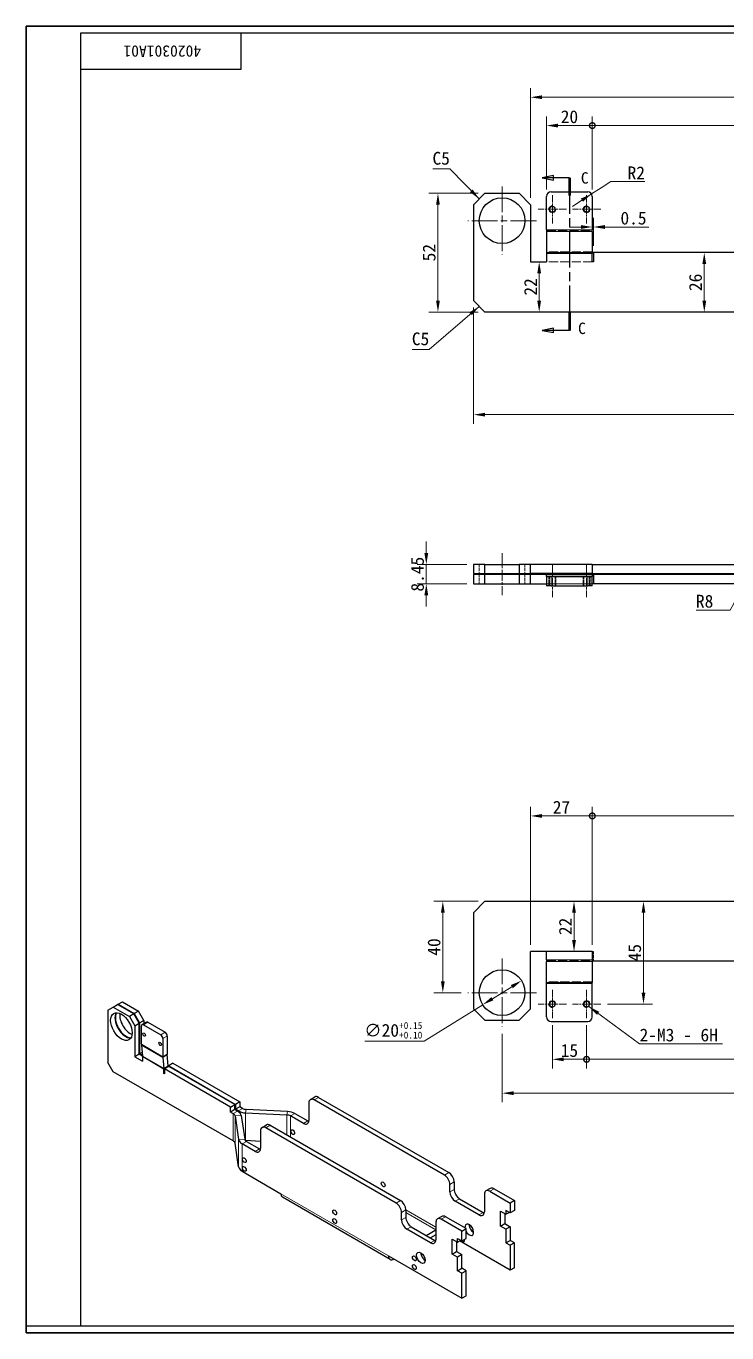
# Model space of a CAD drawing. Header units: millimetres. Extents: x 12 to 829, y 5 to 583.
# Drawn here: x 12 to 319, y 11 to 583 of the extents above; entities that cross this region are included whole.
import ezdxf

# ---------------------------------------------------------------- set-up
doc = ezdxf.new("R2010")
doc.units = ezdxf.units.MM
doc.header["$LTSCALE"] = 2
doc.linetypes.add('CHAIN', pattern=[0.3543, 0.2362, -0.0295, 0.0591, -0.0295])
doc.linetypes.add('DASHED', pattern=[0.2067, 0.1654, -0.0413])
for name, color, linetype, lineweight, true_color in [('中心标记 (ISO)', 1, 'CHAIN', 18, 0xc2ff0000), ('中心线 (ISO)', 1, 'CHAIN', 18, 0xc2ff0000), ('剖切线 (ISO)', 7, 'CHAIN', 25, 0xc2008000), ('尺寸 (ISO)', 7, 'Continuous', 18, 0xc2008000), ('符号 (ISO)', 7, 'Continuous', 18, 0xc2008000), ('隐藏 (ISO)', 5, 'DASHED', 18, 0xc20000ff), ('隐藏窄的 (ISO)', 5, 'DASHED', 18, 0xc20000ff)]:
    doc.layers.add(name, color=color, linetype=linetype, lineweight=lineweight, true_color=true_color)
for name, color, linetype, lineweight in [('可见 (ISO)', 7, 'Continuous', 25), ('可见窄的 (ISO)', 7, 'Continuous', 18), ('图框 (ISO)', 7, 'Continuous', 35)]:
    doc.layers.add(name, color=color, linetype=linetype, lineweight=lineweight)
doc.styles.add('HZ_33', font='simfang.ttf')
doc.styles.add('文本样式74', font='SimSun.ttf')
doc.styles.add('最新国标', font='simfang.ttf')
doc.dimstyles.new('默认 (GB)', dxfattribs={"dimscale": 2, "dimtxt": 2.8, "dimasz": 2.5, "dimexe": 2, "dimexo": 1.5, "dimgap": 0.5, "dimtad": 1, "dimtoh": 1, "dimdsep": 46, "dimtxsty": '最新国标', "dimcen": 0.09, "dimdle": 10, "dimaunit": 1, "dimadec": 3, "dimazin": 2, "dimtfac": 0.535714, "dimtmove": 0, "dimatfit": 3, "dimfxl": 1, "dimtolj": 1, "dimtzin": 0, "dimlwd": -1, "dimlwe": -1, "dimarcsym": 0})
doc.dimstyles.new('默认 (GB)$7', dxfattribs={"dimscale": 2, "dimtxt": 2.8, "dimasz": 2.5, "dimexe": 2, "dimexo": 1.5, "dimgap": 0.5, "dimtad": 1, "dimtoh": 1, "dimdsep": 46, "dimtxsty": '最新国标', "dimcen": 0.09, "dimdle": 10, "dimaunit": 1, "dimadec": 3, "dimazin": 2, "dimtfac": 0.535714, "dimtmove": 0, "dimatfit": 3, "dimfxl": 1, "dimtolj": 1, "dimtzin": 0, "dimlwd": -1, "dimlwe": -1, "dimarcsym": 0})

# ---------------------------------------------------------------- blocks, each defined once
blk = doc.blocks.new('图框 最新国标')
at = {"layer": '图框 (ISO)'}
for p, q in [((6, 7), (6, 291.5)), ((6, 291.5), (414.5, 291.5)), ((414.5, 291.5), (414.5, 5.5)), ((6, 7), (6, 5.5)), ((6, 7), (6, 5.5)), ((414.5, 5.5), (6, 5.5))]:
    blk.add_line(p, q, dxfattribs=at)
at = {"layer": '图框 (ISO)', "color": 7, "linetype": 'Continuous', "lineweight": 25}
for p, q in [((18, 290), (413, 290)), ((18, 7), (18, 290)), ((18, 290), (413, 290)), ((53, 290), (53, 282)), ((413, 290), (413, 7)), ((413, 290), (413, 7)), ((53, 282), (18, 282)), ((413, 7), (6, 7)), ((413, 7), (18, 7))]:
    blk.add_line(p, q, dxfattribs=at)
at = {"layer": '图框 (ISO)', "style": '文本样式74'}
blk.add_attdef('零件代号_001', (44.32, 287.25), '', height=2.5, rotation=180, dxfattribs=at)
blk = doc.blocks.new('二维转换剖视图2')
at = {"layer": '剖切线 (ISO)', "linetype": 'Continuous'}
for p, q in [((121.48, 258.79), (118.98, 258.29)), ((121.48, 258.29), (118.98, 258.29)), ((118.98, 258.29), (121.48, 257.79)), ((121.48, 257.79), (121.48, 258.79)), ((124.98, 258.29), (121.48, 258.29)), ((121.48, 225.42), (118.98, 224.92)), ((121.48, 224.92), (118.98, 224.92)), ((118.98, 224.92), (121.48, 224.42)), ((121.48, 224.42), (121.48, 225.42)), ((124.98, 224.92), (121.48, 224.92))]:
    blk.add_line(p, q, dxfattribs=at)
at = {"layer": '剖切线 (ISO)', "linetype": 'CHAIN', "ltscale": 16.639044}
blk.add_line((124.98, 258.29), (124.98, 224.92), dxfattribs=at)
at = {"layer": '剖切线 (ISO)', "linetype": 'Continuous', "lineweight": 50}
for p, q in [((124.98, 258.29), (124.98, 254.4)), ((124.98, 228.82), (124.98, 224.92))]:
    blk.add_line(p, q, dxfattribs=at)
at = {"layer": '剖切线 (ISO)', "linetype": 'Continuous', "flags": 128}
for points in [[(121.48, 258.79), (118.98, 258.29), (121.48, 257.79), (121.48, 258.79)], [(121.48, 225.42), (118.98, 224.92), (121.48, 224.42), (121.48, 225.42)]]:
    blk.add_lwpolyline(points, dxfattribs=at)
at = {"layer": '剖切线 (ISO)'}
for points in [[(121.48, 258.79), (118.98, 258.29), (121.48, 257.79), (121.48, 258.79)], [(121.48, 225.42), (118.98, 224.92), (121.48, 224.42), (121.48, 225.42)]]:
    blk.add_solid(points, dxfattribs=at)
at = {"layer": '剖切线 (ISO)', "char_height": 2.5, "attachment_point": 7, "style": 'HZ_33'}
for insert in [(127.48, 256.99), (126.87, 224.07)]:
    blk.add_mtext('C', dxfattribs=dict(at, insert=insert))
blk = doc.blocks.new('_DotSmall')
at = {"color": 0, "linetype": 'ByBlock', "const_width": 0.5}
blk.add_lwpolyline([(-0.0625, 0, 1), (0.0625, 0, 1)], format="xyb", close=True, dxfattribs=at)
blk = doc.blocks.new('*D14')
at = {"layer": 'Defpoints', "color": 0}
for p in [(259.97, 539.47), (239.97, 508.46), (259.97, 508.46)]:
    blk.add_point(p, dxfattribs=at)
at = {"layer": '尺寸 (ISO)', "color": 116, "true_color": 0x000000}
for p, q in [((239.97, 511.46), (239.97, 543.47)), ((259.97, 511.46), (259.97, 543.47)), ((244.97, 539.47), (259.97, 539.47))]:
    blk.add_line(p, q, dxfattribs=at)
blk.add_solid([(244.97, 540.3), (244.97, 538.63), (239.97, 539.47)], dxfattribs=at)
at = {"layer": '尺寸 (ISO)', "color": 116, "true_color": 0x000000, "xscale": 5, "yscale": 5, "zscale": 5}
blk.add_blockref('_DotSmall', (259.97, 539.47), dxfattribs=at)
at = {"layer": '尺寸 (ISO)', "insert": (249.95, 543.3), "char_height": 5.6, "attachment_point": 5, "style": '最新国标'}
blk.add_mtext('\\A1;20', dxfattribs=at)
blk = doc.blocks.new('*D15')
at = {"layer": 'Defpoints', "color": 0}
for p in [(556.97, 539.47), (556.97, 511.84), (259.97, 508.46)]:
    blk.add_point(p, dxfattribs=at)
at = {"layer": '尺寸 (ISO)', "color": 116, "true_color": 0x000000}
for p, q in [((259.97, 511.46), (259.97, 543.47)), ((556.97, 514.84), (556.97, 543.47)), ((259.97, 539.47), (551.97, 539.47))]:
    blk.add_line(p, q, dxfattribs=at)
blk.add_solid([(551.97, 540.3), (551.97, 538.63), (556.97, 539.47)], dxfattribs=at)
at = {"layer": '尺寸 (ISO)', "color": 116, "true_color": 0x000000, "xscale": 5, "yscale": 5, "zscale": 5, "rotation": 180}
blk.add_blockref('_DotSmall', (259.97, 539.47), dxfattribs=at)
at = {"layer": '尺寸 (ISO)', "insert": (408.49, 543.3), "char_height": 5.6, "attachment_point": 5, "style": '最新国标'}
blk.add_mtext('\\A1;297', dxfattribs=at)
blk = doc.blocks.new('*D16')
at = {"layer": 'Defpoints', "color": 0}
for p in [(232.97, 551.87), (556.97, 511.84), (232.97, 504.84)]:
    blk.add_point(p, dxfattribs=at)
at = {"layer": '尺寸 (ISO)', "color": 116, "true_color": 0x000000}
for p, q in [((232.97, 507.84), (232.97, 555.87)), ((556.97, 514.84), (556.97, 555.87)), ((551.97, 551.87), (237.97, 551.87))]:
    blk.add_line(p, q, dxfattribs=at)
for points in [[(237.97, 552.71), (237.97, 551.04), (232.97, 551.87)], [(551.97, 552.71), (551.97, 551.04), (556.97, 551.87)]]:
    blk.add_solid(points, dxfattribs=at)
at = {"layer": '尺寸 (ISO)', "insert": (394.97, 555.7), "char_height": 5.6, "attachment_point": 5, "style": '最新国标'}
blk.add_mtext('\\A1;324', dxfattribs=at)
blk = doc.blocks.new('*D17')
at = {"layer": 'Defpoints', "color": 0}
for p in [(207.97, 462.84), (556.97, 457.84), (207.97, 412.93)]:
    blk.add_point(p, dxfattribs=at)
at = {"layer": '尺寸 (ISO)', "color": 116, "true_color": 0x000000}
for p, q in [((207.97, 459.84), (207.97, 408.93)), ((556.97, 454.84), (556.97, 408.93)), ((551.97, 412.93), (212.97, 412.93))]:
    blk.add_line(p, q, dxfattribs=at)
for points in [[(212.97, 413.76), (212.97, 412.09), (207.97, 412.93)], [(551.97, 413.76), (551.97, 412.09), (556.97, 412.93)]]:
    blk.add_solid(points, dxfattribs=at)
at = {"layer": '尺寸 (ISO)', "insert": (382.47, 416.76), "char_height": 5.6, "attachment_point": 5, "style": '最新国标'}
blk.add_mtext('\\A1;349', dxfattribs=at)
blk = doc.blocks.new('*D29')
at = {"layer": 'Defpoints', "color": 0}
for p in [(309.02, 483.84), (309.02, 457.84), (309.02, 457.84)]:
    blk.add_point(p, dxfattribs=at)
at = {"layer": '尺寸 (ISO)', "color": 116, "true_color": 0x000000}
blk.add_line((309.02, 478.84), (309.02, 462.84), dxfattribs=at)
for points in [[(308.19, 478.84), (309.86, 478.84), (309.02, 483.84)], [(308.19, 462.84), (309.86, 462.84), (309.02, 457.84)]]:
    blk.add_solid(points, dxfattribs=at)
at = {"layer": '尺寸 (ISO)', "insert": (305.19, 470.84), "char_height": 5.6, "attachment_point": 5, "rotation": 90, "style": '最新国标'}
blk.add_mtext('\\A1;26', dxfattribs=at)
blk = doc.blocks.new('*D30')
at = {"layer": 'Defpoints', "color": 0}
for p in [(259.97, 495.07), (259.97, 483.49), (260.47, 483.84)]:
    blk.add_point(p, dxfattribs=at)
at = {"layer": '尺寸 (ISO)', "color": 116, "true_color": 0x000000}
for p, q in [((259.97, 486.49), (259.97, 499.07)), ((260.47, 486.84), (260.47, 499.07)), ((254.97, 495.07), (249.97, 495.07)), ((259.97, 495.07), (260.47, 495.07)), ((265.47, 495.07), (284.71, 495.07))]:
    blk.add_line(p, q, dxfattribs=at)
for points in [[(254.97, 495.91), (254.97, 494.24), (259.97, 495.07)], [(265.47, 495.91), (265.47, 494.24), (260.47, 495.07)]]:
    blk.add_solid(points, dxfattribs=at)
at = {"layer": '尺寸 (ISO)', "insert": (278.02, 498.92), "char_height": 5.6, "attachment_point": 5, "style": '最新国标'}
blk.add_mtext('\\A1;0.5', dxfattribs=at)
blk = doc.blocks.new('*D31')
at = {"layer": 'Defpoints', "color": 0}
for p in [(236.47, 479.84), (236.71, 457.84), (236.71, 457.84)]:
    blk.add_point(p, dxfattribs=at)
at = {"layer": '尺寸 (ISO)', "color": 116, "true_color": 0x000000}
blk.add_line((236.71, 474.84), (236.71, 462.84), dxfattribs=at)
for points in [[(235.87, 474.84), (237.54, 474.84), (236.71, 479.84)], [(235.87, 462.84), (237.54, 462.84), (236.71, 457.84)]]:
    blk.add_solid(points, dxfattribs=at)
at = {"layer": '尺寸 (ISO)', "insert": (232.91, 468.84), "char_height": 5.6, "attachment_point": 5, "rotation": 90, "style": '最新国标'}
blk.add_mtext('\\A1;22', dxfattribs=at)
blk = doc.blocks.new('*D32')
at = {"layer": 'Defpoints', "color": 0}
for p in [(212.97, 509.84), (192.37, 457.84), (212.97, 457.84)]:
    blk.add_point(p, dxfattribs=at)
at = {"layer": '尺寸 (ISO)', "color": 116, "true_color": 0x000000}
for p, q in [((209.97, 509.84), (188.37, 509.84)), ((192.37, 504.84), (192.37, 462.84)), ((209.97, 457.84), (188.37, 457.84))]:
    blk.add_line(p, q, dxfattribs=at)
for points in [[(191.53, 504.84), (193.2, 504.84), (192.37, 509.84)], [(191.53, 462.84), (193.2, 462.84), (192.37, 457.84)]]:
    blk.add_solid(points, dxfattribs=at)
at = {"layer": '尺寸 (ISO)', "insert": (188.54, 483.84), "char_height": 5.6, "attachment_point": 5, "rotation": 90, "style": '最新国标'}
blk.add_mtext('\\A1;52', dxfattribs=at)
blk = doc.blocks.new('*D39')
at = {"layer": 'Defpoints', "color": 0}
for p in [(242.47, 148.68), (257.47, 148.68), (257.47, 130.74)]:
    blk.add_point(p, dxfattribs=at)
at = {"layer": '尺寸 (ISO)', "color": 116, "true_color": 0x000000}
for p, q in [((242.47, 145.68), (242.47, 126.74)), ((257.47, 145.68), (257.47, 126.74)), ((247.47, 130.74), (257.47, 130.74))]:
    blk.add_line(p, q, dxfattribs=at)
blk.add_solid([(247.47, 131.58), (247.47, 129.91), (242.47, 130.74)], dxfattribs=at)
at = {"layer": '尺寸 (ISO)', "color": 116, "true_color": 0x000000, "xscale": 5, "yscale": 5, "zscale": 5}
blk.add_blockref('_DotSmall', (257.47, 130.74), dxfattribs=at)
at = {"layer": '尺寸 (ISO)', "insert": (249.95, 134.57), "char_height": 5.6, "attachment_point": 5, "style": '最新国标'}
blk.add_mtext('\\A1;15', dxfattribs=at)
blk = doc.blocks.new('*D40')
at = {"layer": 'Defpoints', "color": 0}
for p in [(257.47, 148.68), (556.97, 145.91), (556.97, 130.74)]:
    blk.add_point(p, dxfattribs=at)
at = {"layer": '尺寸 (ISO)', "color": 116, "true_color": 0x000000}
for p, q in [((257.47, 145.68), (257.47, 126.74)), ((556.97, 142.91), (556.97, 126.74)), ((257.47, 130.74), (551.97, 130.74))]:
    blk.add_line(p, q, dxfattribs=at)
blk.add_solid([(551.97, 131.58), (551.97, 129.91), (556.97, 130.74)], dxfattribs=at)
at = {"layer": '尺寸 (ISO)', "color": 116, "true_color": 0x000000, "xscale": 5, "yscale": 5, "zscale": 5, "rotation": 180}
blk.add_blockref('_DotSmall', (257.47, 130.74), dxfattribs=at)
at = {"layer": '尺寸 (ISO)', "insert": (407.24, 134.59), "char_height": 5.6, "attachment_point": 5, "style": '最新国标'}
blk.add_mtext('\\A1;299.5', dxfattribs=at)
blk = doc.blocks.new('*D41')
at = {"layer": 'Defpoints', "color": 0}
for p in [(220.47, 144.91), (556.97, 145.91), (220.47, 115.92)]:
    blk.add_point(p, dxfattribs=at)
at = {"layer": '尺寸 (ISO)', "color": 116, "true_color": 0x000000}
for p, q in [((220.47, 141.91), (220.47, 111.92)), ((556.97, 142.91), (556.97, 111.92)), ((551.97, 115.92), (225.47, 115.92))]:
    blk.add_line(p, q, dxfattribs=at)
for points in [[(225.47, 116.75), (225.47, 115.09), (220.47, 115.92)], [(551.97, 116.75), (551.97, 115.09), (556.97, 115.92)]]:
    blk.add_solid(points, dxfattribs=at)
at = {"layer": '尺寸 (ISO)', "insert": (388.72, 119.77), "char_height": 5.6, "attachment_point": 5, "style": '最新国标'}
blk.add_mtext('\\A1;336.5', dxfattribs=at)
blk = doc.blocks.new('*D42')
at = {"layer": 'Defpoints', "color": 0}
for p in [(282.39, 199.91), (263.7, 154.91), (282.39, 154.91)]:
    blk.add_point(p, dxfattribs=at)
at = {"layer": '尺寸 (ISO)', "color": 116, "true_color": 0x000000}
for p, q in [((282.39, 194.91), (282.39, 159.91)), ((266.7, 154.91), (286.39, 154.91))]:
    blk.add_line(p, q, dxfattribs=at)
for points in [[(281.56, 194.91), (283.23, 194.91), (282.39, 199.91)], [(281.56, 159.91), (283.23, 159.91), (282.39, 154.91)]]:
    blk.add_solid(points, dxfattribs=at)
at = {"layer": '尺寸 (ISO)', "insert": (278.56, 177.41), "char_height": 5.6, "attachment_point": 5, "rotation": 90, "style": '最新国标'}
blk.add_mtext('\\A1;45', dxfattribs=at)
blk = doc.blocks.new('*D43')
at = {"layer": 'Defpoints', "color": 0}
for p in [(212.97, 199.91), (194.51, 159.91), (205.47, 159.91)]:
    blk.add_point(p, dxfattribs=at)
at = {"layer": '尺寸 (ISO)', "color": 116, "true_color": 0x000000}
for p, q in [((209.97, 199.91), (190.51, 199.91)), ((194.51, 194.91), (194.51, 164.91)), ((202.47, 159.91), (190.51, 159.91))]:
    blk.add_line(p, q, dxfattribs=at)
for points in [[(193.68, 194.91), (195.34, 194.91), (194.51, 199.91)], [(193.68, 164.91), (195.34, 164.91), (194.51, 159.91)]]:
    blk.add_solid(points, dxfattribs=at)
at = {"layer": '尺寸 (ISO)', "insert": (190.68, 179.91), "char_height": 5.6, "attachment_point": 5, "rotation": 90, "style": '最新国标'}
blk.add_mtext('\\A1;40', dxfattribs=at)
blk = doc.blocks.new('*D58')
at = {"layer": 'Defpoints', "color": 0}
for p in [(228.97, 165.18), (211.97, 154.65)]:
    blk.add_point(p, dxfattribs=at)
at = {"layer": '尺寸 (ISO)', "color": 116, "true_color": 0x000000}
for p, q in [((224.72, 162.54), (216.22, 157.28)), ((211.97, 154.65), (186.29, 138.74)), ((186.29, 138.74), (160.33, 138.74))]:
    blk.add_line(p, q, dxfattribs=at)
for points in [[(224.28, 163.25), (225.16, 161.84), (228.97, 165.18)], [(215.78, 157.99), (216.66, 156.57), (211.97, 154.65)]]:
    blk.add_solid(points, dxfattribs=at)
at = {"layer": '尺寸 (ISO)', "insert": (172.81, 143.44), "char_height": 5.6, "attachment_point": 5, "style": '最新国标'}
blk.add_mtext('\\A1;∅20{\\H3;\\S+0.15^+0.10;}', dxfattribs=at)
blk = doc.blocks.new('*D60')
at = {"layer": 'Defpoints', "color": 0}
for p in [(259.97, 237.27), (232.97, 177.91), (259.97, 177.91)]:
    blk.add_point(p, dxfattribs=at)
at = {"layer": '尺寸 (ISO)', "color": 116, "true_color": 0x000000}
for p, q in [((232.97, 180.91), (232.97, 241.27)), ((259.97, 180.91), (259.97, 241.27)), ((237.97, 237.27), (259.97, 237.27))]:
    blk.add_line(p, q, dxfattribs=at)
blk.add_solid([(237.97, 238.11), (237.97, 236.44), (232.97, 237.27)], dxfattribs=at)
at = {"layer": '尺寸 (ISO)', "color": 116, "true_color": 0x000000, "xscale": 5, "yscale": 5, "zscale": 5}
blk.add_blockref('_DotSmall', (259.97, 237.27), dxfattribs=at)
at = {"layer": '尺寸 (ISO)', "insert": (246.47, 241.1), "char_height": 5.6, "attachment_point": 5, "style": '最新国标'}
blk.add_mtext('\\A1;27', dxfattribs=at)
blk = doc.blocks.new('*D61')
at = {"layer": 'Defpoints', "color": 0}
for p in [(556.97, 237.27), (556.97, 199.91), (259.97, 177.91)]:
    blk.add_point(p, dxfattribs=at)
at = {"layer": '尺寸 (ISO)', "color": 116, "true_color": 0x000000}
for p, q in [((259.97, 180.91), (259.97, 241.27)), ((556.97, 202.91), (556.97, 241.27)), ((259.97, 237.27), (551.97, 237.27))]:
    blk.add_line(p, q, dxfattribs=at)
blk.add_solid([(551.97, 238.11), (551.97, 236.44), (556.97, 237.27)], dxfattribs=at)
at = {"layer": '尺寸 (ISO)', "color": 116, "true_color": 0x000000, "xscale": 5, "yscale": 5, "zscale": 5, "rotation": 180}
blk.add_blockref('_DotSmall', (259.97, 237.27), dxfattribs=at)
at = {"layer": '尺寸 (ISO)', "insert": (408.47, 241.1), "char_height": 5.6, "attachment_point": 5, "style": '最新国标'}
blk.add_mtext('\\A1;297', dxfattribs=at)
blk = doc.blocks.new('*D62')
at = {"layer": 'Defpoints', "color": 0}
for p in [(251.96, 199.91), (251.96, 177.91), (251.96, 177.91)]:
    blk.add_point(p, dxfattribs=at)
at = {"layer": '尺寸 (ISO)', "color": 116, "true_color": 0x000000}
blk.add_line((251.96, 194.91), (251.96, 182.91), dxfattribs=at)
for points in [[(251.13, 194.91), (252.8, 194.91), (251.96, 199.91)], [(251.13, 182.91), (252.8, 182.91), (251.96, 177.91)]]:
    blk.add_solid(points, dxfattribs=at)
at = {"layer": '尺寸 (ISO)', "insert": (248.16, 188.91), "char_height": 5.6, "attachment_point": 5, "rotation": 90, "style": '最新国标'}
blk.add_mtext('\\A1;22', dxfattribs=at)
blk = doc.blocks.new('*D69')
at = {"layer": 'Defpoints', "color": 0}
for p in [(207.97, 347.34), (187.27, 338.89), (207.97, 338.89)]:
    blk.add_point(p, dxfattribs=at)
at = {"layer": '尺寸 (ISO)', "color": 116, "true_color": 0x000000}
for p, q in [((187.27, 352.34), (187.27, 357.34)), ((204.97, 347.34), (183.27, 347.34)), ((187.27, 347.34), (187.27, 338.89)), ((204.97, 338.89), (183.27, 338.89)), ((187.27, 333.89), (187.27, 328.89))]:
    blk.add_line(p, q, dxfattribs=at)
for points in [[(186.44, 352.34), (188.11, 352.34), (187.27, 347.34)], [(186.44, 333.89), (188.11, 333.89), (187.27, 338.89)]]:
    blk.add_solid(points, dxfattribs=at)
at = {"layer": '尺寸 (ISO)', "insert": (183.43, 343.11), "char_height": 5.6, "attachment_point": 5, "rotation": 90, "style": '最新国标'}
blk.add_mtext('\\A1;8.45', dxfattribs=at)
blk = doc.blocks.new('*D71')
at = {"layer": 'Defpoints', "color": 0}
for p in [(259.65, 509.54), (257.97, 508.46)]:
    blk.add_point(p, dxfattribs=at)
at = {"layer": '尺寸 (ISO)', "color": 116, "true_color": 0x000000}
for p, q in [((268.05, 514.97), (263.85, 512.26)), ((282.95, 514.97), (268.05, 514.97)), ((257.97, 508.46), (259.65, 509.54)), ((259.65, 509.54), (263.85, 512.26)), ((255.45, 506.83), (251.25, 504.11))]:
    blk.add_line(p, q, dxfattribs=at)
blk.add_solid([(255, 507.53), (255.9, 506.13), (259.65, 509.54)], dxfattribs=at)
at = {"layer": '尺寸 (ISO)', "insert": (279.24, 518.77), "char_height": 5.6, "attachment_point": 5, "style": '最新国标'}
blk.add_mtext('\\A1;R2', dxfattribs=at)
blk = doc.blocks.new('*D72')
at = {"layer": 'Defpoints', "color": 0}
for p in [(328.26, 341.92), (324.44, 334.89)]:
    blk.add_point(p, dxfattribs=at)
at = {"layer": '尺寸 (ISO)', "color": 116, "true_color": 0x000000}
for p, q in [((320.37, 327.39), (325.87, 337.53)), ((305.45, 327.39), (320.37, 327.39))]:
    blk.add_line(p, q, dxfattribs=at)
blk.add_solid([(325.14, 337.92), (326.6, 337.13), (328.26, 341.92)], dxfattribs=at)
at = {"layer": '尺寸 (ISO)', "insert": (309.17, 331.23), "char_height": 5.6, "attachment_point": 5, "style": '最新国标'}
blk.add_mtext('\\A1;R8', dxfattribs=at)

msp = doc.modelspace()

# ---------------------------------------------------------------- linework, layer by layer
at = {"layer": '中心标记 (ISO)', "ltscale": 23.990969}
for p, q in [((220.4697, 512.843), (220.4697, 482.843)), ((235.4697, 497.843), (205.4697, 497.843)), ((220.4697, 174.9114), (220.4697, 144.9114)), ((235.4697, 159.9114), (205.4697, 159.9114))]:
    msp.add_line(p, q, dxfattribs=at)
at = {"layer": '中心标记 (ISO)', "ltscale": 6.922167}
for p, q in [((242.4697, 509.0725), (242.4697, 496.6135)), ((257.4697, 509.0725), (257.4697, 496.6135)), ((248.6992, 502.843), (236.2402, 502.843)), ((263.6992, 502.843), (251.2402, 502.843)), ((242.4697, 161.1409), (242.4697, 148.6819)), ((257.4697, 161.1409), (257.4697, 148.6819)), ((248.6992, 154.9114), (236.2402, 154.9114)), ((263.6992, 154.9114), (251.2402, 154.9114))]:
    msp.add_line(p, q, dxfattribs=at)
at = {"layer": '中心线 (ISO)', "ltscale": 10.24949}
msp.add_line((220.4697, 352.337), (220.4697, 333.8893), dxfattribs=at)
at = {"layer": '中心线 (ISO)', "ltscale": 7.778352}
for p, q in [((242.4697, 347.033), (242.4697, 333.033)), ((257.4697, 347.033), (257.4697, 333.033))]:
    msp.add_line(p, q, dxfattribs=at)
at = {"layer": '可见 (ISO)'}
for p, q in [((207.9697, 504.843), (212.9697, 509.843)), ((212.9697, 509.843), (227.9697, 509.843)), ((227.9697, 509.843), (232.9697, 504.843)), ((241.9697, 510.4563), (257.9697, 510.4563)), ((207.9697, 504.843), (207.9697, 462.843)), ((232.9697, 504.843), (232.9697, 479.843)), ((239.9697, 493.8056), (239.9697, 508.4563)), ((259.9697, 508.4563), (259.9697, 493.8056)), ((239.9697, 493.8056), (239.9697, 493.1083)), ((239.9697, 493.1083), (239.9697, 483.8423)), ((259.9697, 493.1083), (259.9697, 493.8056)), ((259.9697, 493.1083), (259.9697, 483.8423)), ((239.9697, 483.8423), (239.9697, 483.4937)), ((239.9697, 483.4937), (239.9697, 479.843)), ((259.9697, 483.843), (260.4697, 483.843)), ((259.9697, 483.8423), (259.9697, 483.4937)), ((259.9697, 479.843), (259.9697, 483.4937)), ((321.9697, 483.843), (260.4697, 483.843)), ((260.4697, 483.843), (260.4697, 479.843)), ((232.9697, 479.843), (239.9697, 479.843)), ((260.4697, 479.843), (259.9697, 479.843)), ((212.9697, 457.843), (207.9697, 462.843)), ((324.4378, 457.843), (212.9697, 457.843)), ((212.9697, 347.337), (207.9697, 347.337)), ((207.9697, 347.337), (207.9697, 343.337)), ((207.9697, 343.337), (212.9697, 343.337)), ((212.9697, 343.337), (212.9697, 347.337)), ((212.9697, 347.337), (227.9697, 347.337)), ((212.9697, 343.337), (227.9697, 343.337)), ((232.9697, 347.337), (227.9697, 347.337)), ((227.9697, 347.337), (227.9697, 343.337)), ((227.9697, 343.337), (232.9697, 343.337)), ((232.9697, 343.337), (232.9697, 347.337)), ((259.9697, 347.337), (232.9697, 347.337)), ((259.9697, 343.337), (232.9697, 343.337)), ((259.9697, 347.337), (321.9697, 347.337)), ((259.9697, 347.337), (259.9697, 343.337)), ((259.9697, 343.337), (321.9697, 343.337)), ((212.9697, 342.8893), (207.9697, 342.8893)), ((207.9697, 342.8893), (207.9697, 338.8893)), ((207.9697, 338.8893), (212.9697, 338.8893)), ((212.9697, 338.8893), (212.9697, 342.8893)), ((227.9697, 342.8893), (212.9697, 342.8893)), ((212.9697, 338.8893), (227.9697, 338.8893)), ((232.9697, 342.8893), (227.9697, 342.8893)), ((227.9697, 342.8893), (227.9697, 338.8893)), ((227.9697, 338.8893), (232.9697, 338.8893)), ((232.9697, 338.8893), (232.9697, 342.8893)), ((239.9697, 342.8893), (232.9697, 342.8893)), ((232.9697, 338.8893), (239.9697, 338.8893)), ((239.9697, 342.8893), (259.9697, 342.8893)), ((239.9697, 342.8893), (239.9697, 342.8589)), ((239.9697, 342.0482), (239.9697, 342.8589)), ((239.9697, 342.033), (239.9697, 342.0482)), ((239.9697, 342.033), (241.9697, 342.033)), ((239.9697, 342.033), (239.9697, 338.033)), ((241.9697, 338.033), (239.9697, 338.033)), ((241.9697, 342.033), (257.9697, 342.033)), ((241.9697, 338.033), (257.9697, 338.033)), ((257.9697, 342.033), (259.9697, 342.033)), ((259.9697, 338.033), (257.9697, 338.033)), ((259.9697, 342.8589), (259.9697, 342.8893)), ((259.9697, 342.8893), (260.4697, 342.8893)), ((259.9697, 342.8589), (259.9697, 342.0482)), ((259.9697, 342.033), (259.9697, 342.0482)), ((259.9697, 338.033), (259.9697, 342.033)), ((260.4697, 338.8893), (259.9697, 338.8893)), ((321.9697, 342.8893), (260.4697, 342.8893)), ((260.4697, 342.8893), (260.4697, 338.8893)), ((321.9697, 338.8893), (260.4697, 338.8893)), ((207.9697, 194.9114), (212.9697, 199.9114)), ((207.9697, 194.9114), (207.9697, 152.9114)), ((212.9697, 199.9114), (324.4378, 199.9114)), ((232.9697, 152.9114), (232.9697, 177.9114)), ((259.9697, 177.9114), (232.9697, 177.9114)), ((239.9697, 174.2607), (239.9697, 177.9114)), ((259.9697, 177.9114), (259.9697, 173.9114)), ((239.9697, 174.2607), (239.9697, 173.5635)), ((239.9697, 164.2974), (239.9697, 173.5635)), ((259.9697, 173.9114), (321.9697, 173.9114)), ((259.9697, 173.5635), (259.9697, 173.9114)), ((259.9697, 173.5635), (259.9697, 164.2974)), ((239.9697, 163.9488), (239.9697, 164.2974)), ((239.9697, 149.2981), (239.9697, 163.9488)), ((259.9697, 163.9488), (259.9697, 164.2974)), ((259.9697, 149.2981), (259.9697, 163.9488)), ((50.181, 153.6362), (52.0666, 154.7248)), ((52.0666, 154.7248), (52.2777, 154.8467)), ((59.1377, 150.6423), (52.0666, 154.7248)), ((52.2777, 154.8467), (54.1633, 155.9353)), ((52.2777, 154.8467), (59.3487, 150.7642)), ((54.1633, 155.9353), (61.2343, 151.8528)), ((47.824, 152.2753), (50.181, 153.6362)), ((47.824, 152.2753), (47.824, 129.4134)), ((50.181, 153.6362), (57.2521, 149.5537)), ((59.1377, 150.6423), (57.2521, 149.5537)), ((57.2521, 149.5537), (59.6091, 145.4712)), ((61.4947, 146.5599), (59.1377, 150.6423)), ((61.2343, 151.8528), (59.3487, 150.7642)), ((59.3487, 150.7642), (61.7057, 146.6817)), ((63.5914, 147.7704), (61.2343, 151.8528)), ((212.9697, 147.9114), (207.9697, 152.9114)), ((232.9697, 152.9114), (227.9697, 147.9114)), ((59.6091, 145.4712), (61.4947, 146.5599)), ((59.6091, 145.4712), (59.6091, 131.8629)), ((61.4947, 132.9516), (61.4947, 146.5599)), ((61.7057, 146.6817), (63.5914, 147.7704)), ((61.7057, 146.6817), (61.7057, 133.0734)), ((62.5052, 137.325), (62.5052, 145.2998)), ((64.667, 146.9988), (62.7814, 145.9102)), ((63.4481, 145.8441), (70.9905, 141.4895)), ((63.5914, 147.7704), (63.5914, 146.3778)), ((65.3337, 146.9328), (72.8761, 142.5782)), ((212.9697, 147.9114), (227.9697, 147.9114)), ((241.9697, 147.2981), (257.9697, 147.2981)), ((71.9333, 139.8565), (71.9333, 131.8817)), ((73.819, 140.9452), (73.819, 132.9703)), ((61.4947, 132.9516), (59.6091, 131.8629)), ((59.6091, 131.8629), (62.9089, 129.9578)), ((62.901, 132.1396), (61.4947, 132.9516)), ((62.778, 133.6925), (61.7057, 133.0734)), ((62.8808, 132.395), (61.7057, 133.0734)), ((62.5196, 136.9537), (62.9018, 132.1306)), ((62.9089, 131.945), (62.9089, 129.9578)), ((74.2083, 127.9616), (73.8261, 132.7847)), ((50.181, 125.3309), (47.824, 129.4134)), ((71.9477, 131.5104), (72.3298, 126.6873)), ((72.337, 124.5144), (72.337, 126.5016)), ((74.4583, 127.6444), (72.5727, 126.5557)), ((101.5641, 109.8175), (72.5727, 126.5557)), ((72.5727, 126.5557), (72.5727, 124.3784)), ((74.4337, 127.9023), (74.2024, 128.0358)), ((74.2226, 127.5903), (74.2226, 127.5083)), ((76.3193, 128.9909), (74.4337, 127.9023)), ((74.4337, 127.9023), (103.6607, 111.028)), ((74.4337, 127.6301), (74.4337, 127.9023)), ((103.4497, 110.9062), (74.4583, 127.6444)), ((76.3193, 128.9909), (105.5464, 112.1167)), ((102.7276, 94.9932), (50.181, 125.3309)), ((72.337, 124.5144), (72.5727, 124.6505)), ((72.5727, 124.3784), (72.337, 124.5144)), ((101.5641, 109.8175), (103.4497, 110.9062)), ((101.5641, 107.6402), (101.5641, 109.8175)), ((103.4497, 108.7288), (101.5641, 107.6402)), ((103.4497, 108.7288), (103.4497, 110.9062)), ((104.6132, 108.0571), (103.4497, 108.7288)), ((105.5464, 112.1167), (103.6607, 111.028)), ((103.6607, 111.028), (103.6607, 108.8507)), ((105.5464, 109.9393), (103.6607, 108.8507)), ((104.8242, 108.1789), (103.6607, 108.8507)), ((105.5464, 112.1167), (105.5464, 109.9393)), ((106.7099, 109.2676), (105.5464, 109.9393)), ((126.4118, 107.9109), (108.3631, 108.8225)), ((135.8464, 111.6475), (135.8464, 104.0269)), ((136.5368, 113.1734), (138.4224, 114.2621)), ((195.2434, 80.0763), (138.2035, 113.0083)), ((140.0891, 114.097), (197.129, 81.165)), ((101.5641, 107.6402), (102.7276, 106.9684)), ((103.4985, 106.014), (105.0776, 95.5935)), ((106.155, 106.1481), (107.7341, 95.7277)), ((108.1307, 107.2888), (126.1794, 106.3771)), ((133.4894, 102.666), (127.8326, 105.932)), ((129.7182, 107.0207), (135.375, 103.7547)), ((114.6332, 99.4001), (114.6332, 91.7794)), ((115.3236, 100.926), (117.2092, 102.0146)), ((174.0302, 67.8289), (116.9903, 100.7609)), ((118.8759, 101.8495), (175.9158, 68.9175)), ((105.0776, 83.6183), (103.4985, 94.0387)), ((112.2762, 90.4186), (106.6194, 93.6846)), ((108.1307, 95.3135), (114.6332, 94.985)), ((108.505, 94.7732), (114.1618, 91.5073)), ((106.6194, 81.7093), (123.5899, 71.9113)), ((197.6004, 72.7278), (197.6004, 75.9938)), ((199.4861, 77.0825), (199.4861, 73.8165)), ((171.4207, 43.1689), (124.2803, 70.3854)), ((210.3284, 62.6577), (199.9575, 68.6454)), ((201.8431, 69.734), (212.214, 63.7464)), ((212.6854, 71.6392), (212.6854, 64.0185)), ((215.2614, 74.2538), (213.3757, 73.1651)), ((215.0424, 73), (223.9991, 67.8289)), ((216.928, 74.0887), (225.8847, 68.9175)), ((225.8847, 68.9175), (223.9991, 67.8289)), ((225.8847, 68.9175), (225.8847, 64.5629)), ((176.3872, 60.4804), (176.3872, 63.7464)), ((178.2728, 64.835), (178.2728, 61.569)), ((219.7564, 57.7587), (219.7564, 64.2907)), ((219.7564, 64.2907), (222.1135, 62.9299)), ((221.6421, 63.202), (221.6421, 58.8474)), ((223.9991, 63.4742), (222.1135, 64.5629)), ((222.1135, 64.5629), (222.1135, 62.9299)), ((222.1135, 62.9299), (223.5277, 63.7464)), ((223.9991, 67.8289), (223.9991, 63.4742)), ((225.8847, 64.5629), (223.9991, 63.4742)), ((180.6299, 57.4866), (191.0008, 51.4989)), ((191.4722, 59.3917), (191.4722, 51.7711)), ((194.0481, 62.0063), (192.1625, 60.9176)), ((202.7859, 55.5814), (193.8292, 60.7526)), ((204.6715, 56.6701), (195.7148, 61.8412)), ((219.7564, 57.7587), (221.6421, 58.8474)), ((222.1135, 56.3979), (219.7564, 57.7587)), ((221.6421, 58.8474), (223.9991, 57.4866)), ((223.9991, 57.4866), (222.1135, 56.3979)), ((223.9991, 57.4866), (223.9991, 51.4989)), ((189.1152, 50.4103), (178.7443, 56.3979)), ((187.2295, 53.6762), (191.4722, 56.1257)), ((191.4722, 53.9484), (189.1152, 52.5876)), ((198.5432, 45.5113), (198.5432, 52.0433)), ((198.5432, 52.0433), (200.9003, 50.6824)), ((200.9003, 50.6824), (200.9003, 52.3154)), ((200.9003, 52.3154), (202.7859, 51.2268)), ((200.9003, 50.6824), (202.3145, 51.4989)), ((202.7859, 55.5814), (204.6715, 56.6701)), ((202.7859, 51.2268), (202.7859, 55.5814)), ((202.7859, 51.2268), (204.6715, 52.3154)), ((204.6715, 52.3154), (204.6715, 56.6701)), ((222.1135, 56.3979), (222.1135, 50.4103)), ((222.1135, 50.4103), (223.9991, 51.4989)), ((225.8847, 50.4103), (223.9991, 51.4989)), ((198.5432, 45.5113), (200.4289, 46.5999)), ((200.4289, 50.9546), (200.4289, 46.5999)), ((200.4289, 46.5999), (202.7859, 45.2391)), ((223.9991, 38.435), (201.8431, 51.2268)), ((222.1135, 50.4103), (223.9991, 49.3216)), ((225.8847, 50.4103), (223.9991, 49.3216)), ((223.9991, 49.3216), (223.9991, 38.435)), ((225.8847, 39.5236), (225.8847, 50.4103)), ((170.7304, 44.6948), (202.7859, 26.1875)), ((200.9003, 44.1505), (198.5432, 45.5113)), ((202.7859, 45.2391), (200.9003, 44.1505)), ((200.9003, 38.1628), (200.9003, 44.1505)), ((202.7859, 39.2515), (202.7859, 45.2391)), ((200.9003, 38.1628), (202.7859, 39.2515)), ((202.7859, 37.0741), (200.9003, 38.1628)), ((204.6715, 38.1628), (202.7859, 39.2515)), ((202.7859, 37.0741), (204.6715, 38.1628)), ((202.7859, 26.1875), (202.7859, 37.0741)), ((204.6715, 27.2762), (204.6715, 38.1628)), ((225.8847, 39.5236), (223.9991, 38.435)), ((202.7859, 26.1875), (204.6715, 27.2762))]:
    msp.add_line(p, q, dxfattribs=at)
for centre, radius in [((220.4697, 497.843), 10), ((242.4697, 502.843), 1.2295), ((257.4697, 502.843), 1.2295), ((220.4697, 159.9114), 10), ((242.4697, 154.9114), 1.2295), ((257.4697, 154.9114), 1.2295)]:
    msp.add_circle(centre, radius, dxfattribs=at)
for centre, start, end in [((241.9697, 508.4563), 90, 180), ((257.9697, 508.4563), 0, 90), ((241.9697, 149.2981), 180, 270), ((257.9697, 149.2981), 270, 0)]:
    msp.add_arc(centre, 2, start, end, dxfattribs=at)
for centre, major_axis in [((53.7165, 145.0629), (-3.3333, 5.7735)), ((63.6838, 141.5639), (-0.4098, 0.7099)), ((70.7548, 137.4814), (-0.4098, 0.7099)), ((128.7754, 98.8557), (-0.5833, 1.0104)), ((107.5622, 86.6083), (-0.5833, 1.0104)), ((107.5622, 82.798), (-0.5833, 1.0104)), ((168.3734, 75.9938), (-0.5833, 1.0104)), ((147.1601, 63.7464), (-0.5833, 1.0104)), ((147.1601, 59.9361), (-0.5833, 1.0104)), ((184.8725, 43.8783), (-1.35, 2.3383)), ((182.0441, 43.6061), (-0.5833, 1.0104)), ((182.0441, 39.7958), (-0.5833, 1.0104))]:
    msp.add_ellipse(centre, major_axis=major_axis, ratio=0.57735027, dxfattribs=at)
for centre, major_axis, start_param, end_param in [((55.6022, 146.1516), (-3.3333, 5.7735), 0.28675655, 2.8548361), ((55.8132, 146.2734), (3.3333, -5.7735), 3.4615196, 5.96325836), ((57.6988, 147.3621), (3.3333, -5.7735), 3.7817728, 5.64300516), ((63.4481, 144.7555), (-0.6667, 1.1547), 5.49778714, 7.06858347), ((65.3337, 145.8441), (-0.6667, 1.1547), 5.49778714, 6.28318531), ((66.2765, 139.5023), (2.6667, 4.6188), 2.35619449, 2.44346095), ((70.9905, 140.4008), (0.6667, -1.1547), 0.78539816, 2.35619449), ((72.8761, 141.4895), (-0.6667, 1.1547), 3.92699082, 5.49778714), ((61.0233, 130.8563), (-1.3333, -2.3094), 2.35619449, 2.44346095), ((75.7046, 134.059), (-2.6667, -4.6188), 5.49778714, 5.58505361), ((75.7046, 134.059), (-1.3333, -2.3094), 5.49778714, 5.58505361), ((70.4514, 125.413), (-1.3333, -2.3094), 2.35619449, 2.44346095), ((70.4514, 125.413), (2.6667, 4.6188), 5.49778714, 5.58505361), ((140.0891, 111.3753), (-1.6667, 2.8868), 5.49778714, 6.28318531), ((108.5955, 110.3563), (-2.6667, 0), 0.78539816, 1.48352986), ((138.2035, 110.2867), (-1.6667, 2.8868), 5.49778714, 7.06858347), ((100.842, 105.8798), (2.6667, 0), 0.08726646, 0.78539816), ((100.842, 105.8798), (5.3333, 0), 0.08726646, 0.78539816), ((108.5955, 110.3563), (-5.3333, 0), 0.78539816, 1.48352986), ((125.9469, 104.8434), (2.6667, 0), 0.78539816, 1.48352986), ((125.9469, 104.8434), (-5.3333, 0), 3.92699082, 4.62512252), ((133.4894, 105.3877), (1.6667, -2.8868), 5.49778714, 7.06858347), ((135.375, 106.4764), (-1.6667, 2.8868), 2.35619449, 2.54032844), ((116.9903, 98.0392), (-1.6667, 2.8868), 5.49778714, 7.06858347), ((118.8759, 99.1279), (-1.6667, 2.8868), 5.49778714, 6.28318531), ((100.842, 93.9045), (2.6667, 0), 0.08726646, 0.78539816), ((110.3906, 95.8619), (-5.3333, 0), 0.08726646, 0.78539816), ((110.3906, 95.8619), (-2.6667, 0), 0.08726646, 0.78539816), ((108.5955, 98.381), (-5.3333, 0), 1.43790487, 1.48352986), ((112.2762, 93.1402), (1.6667, -2.8868), 5.49778714, 7.06858347), ((114.1618, 94.2289), (-1.6667, 2.8868), 2.35619449, 2.54032844), ((110.3906, 83.8866), (-5.3333, 0), 0.08726646, 0.78539816), ((197.129, 78.4433), (-1.6667, 2.8868), 3.92699082, 5.49778714), ((195.2434, 77.3546), (1.6667, -2.8868), 0.78539816, 2.35619449), ((216.928, 71.367), (-1.6667, 2.8868), 5.49778714, 6.28318531), ((125.9469, 73.2722), (-1.6667, -2.8868), 5.49778714, 6.28318531), ((175.9158, 66.1959), (-1.6667, 2.8868), 3.92699082, 5.49778714), ((199.9575, 71.367), (1.6667, -2.8868), 3.92699082, 5.49778714), ((201.8431, 72.4557), (-1.6667, 2.8868), 0.78539816, 2.35619449), ((215.0424, 70.2783), (-1.6667, 2.8868), 5.49778714, 7.06858347), ((174.0302, 65.1072), (1.6667, -2.8868), 0.78539816, 2.35619449), ((210.3284, 65.3794), (1.6667, -2.8868), 5.49778714, 7.06858347), ((212.214, 66.468), (-1.6667, 2.8868), 2.35619449, 2.54032844), ((178.7443, 59.1196), (1.6667, -2.8868), 3.92699082, 5.49778714), ((180.6299, 60.2082), (-1.6667, 2.8868), 0.78539816, 2.35619449), ((193.8292, 58.0309), (-1.6667, 2.8868), 5.49778714, 7.06858347), ((195.7148, 59.1196), (-1.6667, 2.8868), 5.49778714, 6.28318531), ((206.0857, 56.1257), (-1.35, 2.3383), 1.52202217, 7.19235604), ((207.9713, 57.2144), (1.35, -2.3383), 3.91472011, 5.51005785), ((189.1152, 53.1319), (1.6667, -2.8868), 5.49778714, 7.06858347), ((191.0008, 54.2206), (-1.6667, 2.8868), 2.35619449, 2.54032844), ((203.2573, 52.0433), (0.5833, -1.0104), 5.12834107, 7.43802955), ((186.7581, 44.967), (1.35, -2.3383), 3.91472011, 5.51005785), ((173.0874, 46.0556), (-1.6667, -2.8868), 5.49778714, 7.06858347)]:
    msp.add_ellipse(centre, major_axis=major_axis, ratio=0.57735027, start_param=start_param, end_param=end_param, dxfattribs=at)
at = {"layer": '可见窄的 (ISO)'}
for p, q in [((239.9697, 493.8056), (259.9697, 493.8056)), ((259.9697, 493.1083), (239.9697, 493.1083)), ((239.9697, 483.8423), (259.9697, 483.8423)), ((259.9697, 483.4937), (239.9697, 483.4937)), ((259.9697, 342.8589), (239.9697, 342.8589)), ((239.9697, 342.0482), (259.9697, 342.0482)), ((241.9697, 338.033), (241.9697, 342.033)), ((257.9697, 342.033), (257.9697, 338.033)), ((239.9697, 174.2607), (259.9697, 174.2607)), ((259.9697, 173.5635), (239.9697, 173.5635)), ((239.9697, 164.2974), (259.9697, 164.2974)), ((259.9697, 163.9488), (239.9697, 163.9488)), ((63.4481, 145.8441), (65.3337, 146.9328)), ((62.5052, 137.325), (71.9333, 131.8817)), ((72.8761, 142.5782), (70.9905, 141.4895)), ((71.9333, 139.8565), (73.819, 140.9452)), ((71.9477, 131.5104), (62.5196, 136.9537)), ((62.9018, 132.1306), (72.3298, 126.6873)), ((72.337, 126.5016), (62.9089, 131.945)), ((71.9333, 131.8817), (73.819, 132.9703)), ((73.8261, 132.7847), (71.9477, 131.5104)), ((72.3298, 126.6873), (74.2083, 127.9616)), ((74.2226, 127.5903), (72.337, 126.5016)), ((104.8242, 108.1789), (106.7099, 109.2676)), ((108.3631, 108.8225), (108.1307, 107.2888)), ((138.2035, 113.0083), (140.0891, 114.097)), ((102.7276, 106.9684), (104.6132, 108.0571)), ((102.7276, 94.9932), (102.7276, 106.9684)), ((106.155, 106.1481), (103.4985, 106.014)), ((103.4985, 106.014), (103.4985, 94.0387)), ((104.8242, 107.928), (104.8242, 108.1789)), ((108.1307, 107.2888), (108.1307, 95.3135)), ((126.1794, 106.3771), (126.4118, 107.9109)), ((126.1794, 97.6329), (126.1794, 106.3771)), ((127.8326, 105.932), (129.7182, 107.0207)), ((127.8326, 96.6784), (127.8326, 105.932)), ((135.375, 103.7547), (133.4894, 102.666)), ((116.9903, 100.7609), (118.8759, 101.8495)), ((105.0776, 95.5935), (107.7341, 95.7277)), ((105.0776, 83.6183), (105.0776, 95.5935)), ((106.6194, 93.6846), (108.505, 94.7732)), ((106.6194, 81.7093), (106.6194, 93.6846)), ((114.1618, 91.5073), (112.2762, 90.4186)), ((197.129, 81.165), (195.2434, 80.0763)), ((197.6004, 75.9938), (199.4861, 77.0825)), ((123.5899, 71.9113), (170.7304, 44.6948)), ((175.9158, 68.9175), (174.0302, 67.8289)), ((199.4861, 73.8165), (197.6004, 72.7278)), ((199.9575, 68.6454), (201.8431, 69.734)), ((215.0424, 73), (216.928, 74.0887)), ((176.3872, 63.7464), (178.2728, 64.835)), ((191.4722, 57.2144), (178.2728, 64.835)), ((191.4722, 56.1257), (178.2728, 63.7464)), ((212.214, 63.7464), (210.3284, 62.6577)), ((178.2728, 61.569), (176.3872, 60.4804)), ((178.7443, 56.3979), (180.6299, 57.4866)), ((193.8292, 60.7526), (195.7148, 61.8412)), ((191.0008, 51.4989), (189.1152, 50.4103))]:
    msp.add_line(p, q, dxfattribs=at)
for centre, start, end in [((242.4697, 502.843), 80, 350), ((257.4697, 502.843), 80, 350), ((242.4697, 154.9114), 10, 280), ((257.4697, 154.9114), 10, 280)]:
    msp.add_arc(centre, 1.5, start, end, dxfattribs=at)
at = {"layer": '隐藏 (ISO)', "ltscale": 12.094824}
for p, q in [((259.9697, 479.843), (239.9697, 479.843)), ((259.9697, 338.8893), (239.9697, 338.8893))]:
    msp.add_line(p, q, dxfattribs=at)
at = {"layer": '隐藏 (ISO)', "ltscale": 3.809293}
for p, q in [((210.4697, 347.337), (210.4697, 343.337)), ((230.4697, 347.337), (230.4697, 343.337)), ((210.4697, 342.8893), (210.4697, 338.8893)), ((230.4697, 342.8893), (230.4697, 338.8893)), ((240.9697, 342.033), (240.9697, 338.033)), ((241.2402, 342.033), (241.2402, 338.033)), ((243.6992, 342.033), (243.6992, 338.033)), ((243.9697, 338.033), (243.9697, 342.033)), ((255.9697, 342.033), (255.9697, 338.033)), ((256.2402, 342.033), (256.2402, 338.033)), ((258.6992, 342.033), (258.6992, 338.033)), ((258.9697, 338.033), (258.9697, 342.033)), ((260.4697, 177.9114), (260.4697, 173.9114))]:
    msp.add_line(p, q, dxfattribs=at)
at = {"layer": '隐藏 (ISO)', "ltscale": 0.476074}
msp.add_line((259.9697, 177.9114), (260.4697, 177.9114), dxfattribs=at)
at = {"layer": '隐藏窄的 (ISO)', "ltscale": 12.094824}
for p, q in [((239.9697, 493.457), (259.9697, 493.457)), ((259.9697, 484.1909), (239.9697, 484.1909)), ((239.9697, 338.8741), (259.9697, 338.8741)), ((259.9697, 338.0634), (239.9697, 338.0634)), ((239.9697, 173.9121), (259.9697, 173.9121)), ((259.9697, 164.646), (239.9697, 164.646))]:
    msp.add_line(p, q, dxfattribs=at)

# ---------------------------------------------------------------- block references
at = {"xscale": 2, "yscale": 2, "zscale": 2}
msp.add_blockref('图框 最新国标', (0, 0), dxfattribs=at).add_auto_attribs({'零件代号_001': '4020301A01'})
at = {"layer": '剖切线 (ISO)', "xscale": 2, "yscale": 2, "zscale": 2}
msp.add_blockref('二维转换剖视图2', (0, 0), dxfattribs=at)

# ---------------------------------------------------------------- texts
at = {"layer": '符号 (ISO)', "char_height": 5.6, "attachment_point": 3, "style": '最新国标'}
for insert in [(197.595, 527.9563), (188.5532, 448.9246)]:
    msp.add_mtext('C5', dxfattribs=dict(at, insert=insert))
at = {"layer": '符号 (ISO)', "insert": (280.6761, 138.4994), "char_height": 5.6, "width": 38.10358, "attachment_point": 7, "line_spacing_factor": 0.49, "style": '最新国标'}
msp.add_mtext('2-M3 - 6H', dxfattribs=at)

# ---------------------------------------------------------------- dimensions: what is measured, and where the dimension line sits
at = {"layer": '尺寸 (ISO)', "color": 116, "true_color": 0x00803f}
for base, p1, p2, override, picture, middle in [((232.9697, 551.8721), (556.9697, 511.843), (232.9697, 504.843), {"dimgap": 0.5, "dimtoh": 0, "dimdec": 2, "dimtol": 0, "dimlim": 0, "dimtp": 0, "dimtm": 0, "dimtdec": 2, "dimtofl": 0, "dimatfit": 1}, '*D16', (394.9697, 551.8721)), ((259.9697, 495.074), (260.4697, 483.843), (259.9697, 483.4937), {"dimgap": 0.5, "dimtoh": 0, "dimdec": 2, "dimtol": 0, "dimlim": 0, "dimtp": 0, "dimtm": 0, "dimtdec": 2, "dimtofl": 1, "dimatfit": 1}, '*D30', (278.0155, 495.074))]:
    dim = msp.add_linear_dim(base=base, p1=p1, p2=p2, dimstyle='默认 (GB)', override=override, dxfattribs=at)
    dim.commit()
    dim.dimension.update_dxf_attribs({"geometry": picture, "text_midpoint": middle, "dimtype": 160})
for base, p1, p2, angle, override, picture, middle in [((259.9697, 539.4672), (239.9697, 508.4563), (259.9697, 508.4563), 180, {"dimgap": 0.5, "dimtoh": 0, "dimdec": 2, "dimblk2": 'DotSmall', "dimsah": 1, "dimdle": 0, "dimtol": 0, "dimlim": 0, "dimtp": 0, "dimtm": 0, "dimtdec": 2, "dimtofl": 0, "dimatfit": 1}, '*D14', (249.9497, 539.4672)), ((556.9697, 539.4672), (259.9697, 508.4563), (556.9697, 511.843), 180, {"dimgap": 0.5, "dimtoh": 0, "dimdec": 2, "dimblk1": 'DotSmall', "dimsah": 1, "dimdle": 0, "dimtol": 0, "dimlim": 0, "dimtp": 0, "dimtm": 0, "dimtdec": 2, "dimtofl": 0, "dimatfit": 1}, '*D15', (408.4897, 539.4672)), ((192.3676, 457.843), (212.9697, 509.843), (212.9697, 457.843), 270, {"dimgap": 0.5, "dimtoh": 0, "dimdec": 2, "dimtol": 0, "dimlim": 0, "dimtp": 0, "dimtm": 0, "dimtdec": 2, "dimtofl": 0, "dimatfit": 1}, '*D32', (192.3676, 483.843)), ((309.0225, 457.843), (309.0225, 483.843), (309.0225, 457.843), 90, {"dimgap": 0.5, "dimtoh": 0, "dimdec": 2, "dimse1": 1, "dimse2": 1, "dimtol": 0, "dimlim": 0, "dimtp": 0, "dimtm": 0, "dimtdec": 2, "dimtofl": 0, "dimatfit": 1}, '*D29', (309.0225, 470.843)), ((236.708, 457.843), (236.4697, 479.843), (236.708, 457.843), 90, {"dimgap": 0.5, "dimtoh": 0, "dimdec": 2, "dimse1": 1, "dimse2": 1, "dimtol": 0, "dimlim": 0, "dimtp": 0, "dimtm": 0, "dimtdec": 2, "dimtofl": 0, "dimatfit": 1}, '*D31', (236.708, 468.843)), ((207.9697, 412.9281), (556.9697, 457.843), (207.9697, 462.843), 180, {"dimgap": 0.5, "dimtoh": 0, "dimdec": 2, "dimtol": 0, "dimlim": 0, "dimtp": 0, "dimtm": 0, "dimtdec": 2, "dimtofl": 0, "dimatfit": 1}, '*D17', (382.4697, 412.9281)), ((187.2734, 338.8893), (207.9697, 347.337), (207.9697, 338.8893), 90, {"dimgap": 0.5, "dimtoh": 0, "dimdec": 2, "dimtol": 0, "dimlim": 0, "dimtp": 0, "dimtm": 0, "dimtdec": 2, "dimtofl": 1, "dimatfit": 1}, '*D69', (187.2734, 343.1132)), ((259.9697, 237.2724), (232.9697, 177.9114), (259.9697, 177.9114), 180, {"dimgap": 0.5, "dimtoh": 0, "dimdec": 2, "dimblk2": 'DotSmall', "dimsah": 1, "dimdle": 0, "dimtol": 0, "dimlim": 0, "dimtp": 0, "dimtm": 0, "dimtdec": 2, "dimtofl": 0, "dimatfit": 1}, '*D60', (246.4697, 237.2724)), ((556.9697, 237.2724), (259.9697, 177.9114), (556.9697, 199.9114), 180, {"dimgap": 0.5, "dimtoh": 0, "dimdec": 2, "dimblk1": 'DotSmall', "dimsah": 1, "dimdle": 0, "dimtol": 0, "dimlim": 0, "dimtp": 0, "dimtm": 0, "dimtdec": 2, "dimtofl": 0, "dimatfit": 1}, '*D61', (408.4697, 237.2724)), ((194.5105, 159.9114), (212.9697, 199.9114), (205.4697, 159.9114), 270, {"dimgap": 0.5, "dimtoh": 0, "dimdec": 2, "dimtol": 0, "dimlim": 0, "dimtp": 0, "dimtm": 0, "dimtdec": 2, "dimtofl": 0, "dimatfit": 1}, '*D43', (194.5105, 179.9114)), ((251.965, 177.9114), (251.965, 199.9114), (251.965, 177.9114), 270, {"dimgap": 0.5, "dimtoh": 0, "dimdec": 2, "dimse1": 1, "dimse2": 1, "dimtol": 0, "dimlim": 0, "dimtp": 0, "dimtm": 0, "dimtdec": 2, "dimtofl": 0, "dimatfit": 1}, '*D62', (251.965, 188.9114)), ((282.3943, 154.9114), (282.3943, 199.9114), (263.6992, 154.9114), 90, {"dimgap": 0.5, "dimtoh": 0, "dimdec": 2, "dimse1": 1, "dimtol": 0, "dimlim": 0, "dimtp": 0, "dimtm": 0, "dimtdec": 2, "dimtofl": 0, "dimatfit": 1}, '*D42', (282.3943, 177.4114)), ((220.4697, 115.9213), (556.9697, 145.9114), (220.4697, 144.9114), 180, {"dimgap": 0.5, "dimtoh": 0, "dimdec": 2, "dimtol": 0, "dimlim": 0, "dimtp": 0, "dimtm": 0, "dimtdec": 2, "dimtofl": 0, "dimatfit": 1}, '*D41', (388.7197, 115.9213)), ((257.4697, 130.7427), (242.4697, 148.6819), (257.4697, 148.6819), 180, {"dimgap": 0.5, "dimtoh": 0, "dimdec": 2, "dimblk2": 'DotSmall', "dimsah": 1, "dimdle": 0, "dimtol": 0, "dimlim": 0, "dimtp": 0, "dimtm": 0, "dimtdec": 2, "dimtofl": 0, "dimatfit": 1}, '*D39', (249.9497, 130.7427)), ((556.9697, 130.7427), (257.4697, 148.6819), (556.9697, 145.9114), 180, {"dimgap": 0.5, "dimtoh": 0, "dimdec": 2, "dimblk1": 'DotSmall', "dimsah": 1, "dimdle": 0, "dimtol": 0, "dimlim": 0, "dimtp": 0, "dimtm": 0, "dimtdec": 2, "dimtofl": 0, "dimatfit": 1}, '*D40', (407.2397, 130.7427))]:
    dim = msp.add_linear_dim(base=base, p1=p1, p2=p2, angle=angle, dimstyle='默认 (GB)', override=override, dxfattribs=at)
    dim.commit()
    dim.dimension.update_dxf_attribs({"geometry": picture, "text_midpoint": middle, "dimtype": 160})
for center, mpoint, picture, middle in [((257.9697, 508.4563), (259.6495, 509.5417), '*D71', (279.2406, 514.9686)), ((324.4378, 334.8893), (328.2571, 341.9188), '*D72', (309.1734, 327.3938))]:
    dim = msp.add_radius_dim(center=center, mpoint=mpoint, dimstyle='默认 (GB)', override={"dimgap": 0.5, "dimtih": 1, "dimdec": 2, "dimlfac": 1, "dimcen": 0, "dimtol": 0, "dimlim": 0, "dimtp": 0, "dimtm": 0, "dimtdec": 2}, dxfattribs=at)
    dim.commit()
    dim.dimension.update_dxf_attribs({"geometry": picture, "text_midpoint": middle, "dimtype": 164})
dim = msp.add_diameter_dim_2p(p1=(228.9713, 165.1766), p2=(211.968, 154.6462), dimstyle='默认 (GB)', override={"dimgap": 0.5, "dimtih": 1, "dimdec": 2, "dimlfac": 1, "dimtol": 1, "dimlim": 0, "dimtp": 0.15, "dimtm": -0.1, "dimtdec": 2, "dimatfit": 2}, dxfattribs=at)
dim.commit()
dim.dimension.update_dxf_attribs({"geometry": '*D58', "text_midpoint": (172.8059, 138.7409), "dimtype": 163})

# ---------------------------------------------------------------- leaders
at = {"layer": '符号 (ISO)', "color": 116, "true_color": 0x00803f, "annotation_type": 0, "has_hookline": 1, "hookline_direction": 1, "text_width": 7.424}
for points in [[(210.4697, 507.343), (197.595, 520.5246)], [(210.4697, 460.343), (188.5532, 441.4929)]]:
    msp.add_leader(points, dimstyle='默认 (GB)$7', override={"dimgap": 0, "dimtad": 1}, dxfattribs=at)
at = {"layer": '符号 (ISO)', "annotation_type": 0, "has_hookline": 1, "hookline_direction": 0, "text_width": 36.288}
msp.add_leader([(258.4917, 153.8135), (280.6761, 137.566)], dimstyle='默认 (GB)$7', override={"dimgap": 0, "dimtad": 1}, dxfattribs=at)

doc.saveas('drawing.dxf')
